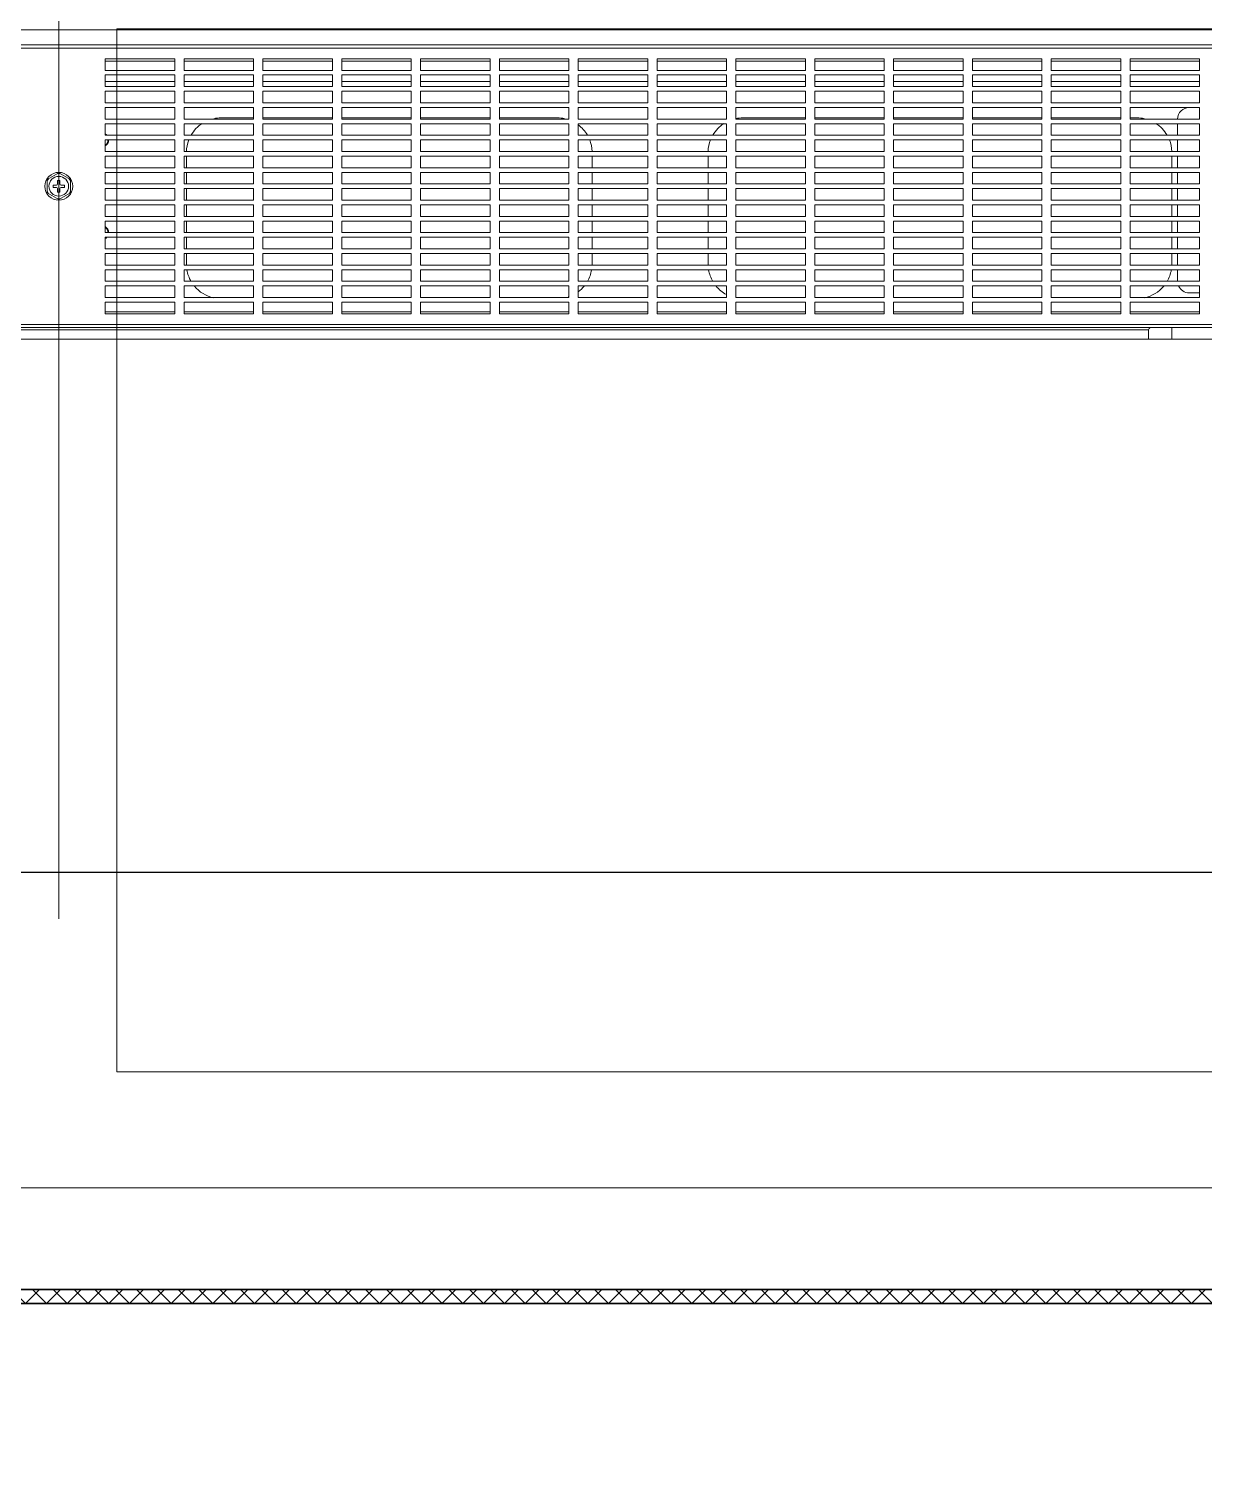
# Model space of a CAD drawing. Header units: millimetres. Extents: x 55614 to 110757, y -66981 to -47484.
# Drawn here: x 102899 to 103406, y -51776 to -51158 of the extents above; entities that cross this region are included whole.
import ezdxf

# ---------------------------------------------------------------- set-up
doc = ezdxf.new("R2010")
doc.units = ezdxf.units.MM
doc.layers.get('0').update_dxf_attribs({"lineweight": 15})
doc.layers.add('02___PRT_ALL_AXES', color=7, linetype='Continuous')
doc.layers.add('THICK', color=7, linetype='Continuous', lineweight=0)

# ---------------------------------------------------------------- blocks, each defined once
blk = doc.blocks.new('y5i76i7676')
blk.add_lwpolyline([(951877.81, -64726.58, 0.414214), (951702.81, -64551.58), (950912.81, -64551.58, 0.414214), (950737.81, -64726.58), (950737.81, -65704.58), (951877.81, -65704.58)], format="xyb", close=True)
blk.add_lwpolyline([(951332.81, -65654.58), (951332.81, -65204.58), (951827.81, -65204.58), (951827.81, -65654.58)], close=True)
at = {"layer": '02___PRT_ALL_AXES', "color": 7, "linetype": 'Continuous'}
blk.add_line((954027.81, -65754.58, 19235.73), (948587.8, -65754.58, 19235.73), dxfattribs=at)
blk = doc.blocks.new('tuy67ui67')
at = {"color": 136, "linetype": 'Continuous'}
for p, q in [((17219.23, 14431.4), (18870.23, 14431.4)), ((17211.73, 14424.9), (18877.73, 14424.9)), ((17213.13, 14423.5), (18876.33, 14423.5)), ((18064.73, 14418.9), (18094.73, 14418.9)), ((18064.73, 14413.9), (18064.73, 14418.9)), ((18064.73, 14417.9), (18094.73, 14417.9)), ((18094.73, 14418.9), (18094.73, 14413.9)), ((18098.73, 14418.9), (18128.73, 14418.9)), ((18098.73, 14413.9), (18098.73, 14418.9)), ((18098.73, 14417.9), (18128.73, 14417.9)), ((18128.73, 14418.9), (18128.73, 14413.9)), ((18132.73, 14418.9), (18162.73, 14418.9)), ((18132.73, 14413.9), (18132.73, 14418.9)), ((18132.73, 14417.9), (18162.73, 14417.9)), ((18162.73, 14418.9), (18162.73, 14413.9)), ((18166.73, 14418.9), (18196.73, 14418.9)), ((18166.73, 14413.9), (18166.73, 14418.9)), ((18166.73, 14417.9), (18196.73, 14417.9)), ((18196.73, 14418.9), (18196.73, 14413.9)), ((18200.73, 14418.9), (18230.73, 14418.9)), ((18200.73, 14413.9), (18200.73, 14418.9)), ((18200.73, 14417.9), (18230.73, 14417.9)), ((18230.73, 14418.9), (18230.73, 14413.9)), ((18234.73, 14418.9), (18264.73, 14418.9)), ((18234.73, 14413.9), (18234.73, 14418.9)), ((18234.73, 14417.9), (18264.73, 14417.9)), ((18264.73, 14418.9), (18264.73, 14413.9)), ((18268.73, 14418.9), (18298.73, 14418.9)), ((18268.73, 14413.9), (18268.73, 14418.9)), ((18268.73, 14417.9), (18298.73, 14417.9)), ((18298.73, 14418.9), (18298.73, 14413.9)), ((18302.73, 14418.9), (18332.73, 14418.9)), ((18302.73, 14413.9), (18302.73, 14418.9)), ((18302.73, 14417.9), (18332.73, 14417.9)), ((18332.73, 14418.9), (18332.73, 14413.9)), ((18336.73, 14418.9), (18366.73, 14418.9)), ((18336.73, 14413.9), (18336.73, 14418.9)), ((18336.73, 14417.9), (18366.73, 14417.9)), ((18366.73, 14418.9), (18366.73, 14413.9)), ((18370.73, 14418.9), (18400.73, 14418.9)), ((18370.73, 14413.9), (18370.73, 14418.9)), ((18370.73, 14417.9), (18400.73, 14417.9)), ((18400.73, 14418.9), (18400.73, 14413.9)), ((18404.73, 14418.9), (18434.73, 14418.9)), ((18404.73, 14413.9), (18404.73, 14418.9)), ((18404.73, 14417.9), (18434.73, 14417.9)), ((18434.73, 14418.9), (18434.73, 14413.9)), ((18438.73, 14418.9), (18468.73, 14418.9)), ((18438.73, 14413.9), (18438.73, 14418.9)), ((18438.73, 14417.9), (18468.73, 14417.9)), ((18468.73, 14418.9), (18468.73, 14413.9)), ((18472.73, 14418.9), (18502.73, 14418.9)), ((18472.73, 14413.9), (18472.73, 14418.9)), ((18472.73, 14417.9), (18502.73, 14417.9)), ((18502.73, 14418.9), (18502.73, 14413.9)), ((18506.73, 14418.9), (18536.73, 14418.9)), ((18506.73, 14413.9), (18506.73, 14418.9)), ((18506.73, 14417.9), (18536.73, 14417.9)), ((18536.73, 14418.9), (18536.73, 14413.9)), ((18094.73, 14413.9), (18064.73, 14413.9)), ((18064.73, 14411.9), (18094.73, 14411.9)), ((18064.73, 14406.9), (18064.73, 14411.9)), ((18094.73, 14411.9), (18094.73, 14406.9)), ((18128.73, 14413.9), (18098.73, 14413.9)), ((18098.73, 14411.9), (18128.73, 14411.9)), ((18098.73, 14406.9), (18098.73, 14411.9)), ((18128.73, 14411.9), (18128.73, 14406.9)), ((18162.73, 14413.9), (18132.73, 14413.9)), ((18132.73, 14411.9), (18162.73, 14411.9)), ((18132.73, 14406.9), (18132.73, 14411.9)), ((18162.73, 14411.9), (18162.73, 14406.9)), ((18196.73, 14413.9), (18166.73, 14413.9)), ((18166.73, 14411.9), (18196.73, 14411.9)), ((18166.73, 14406.9), (18166.73, 14411.9)), ((18196.73, 14411.9), (18196.73, 14406.9)), ((18230.73, 14413.9), (18200.73, 14413.9)), ((18200.73, 14411.9), (18230.73, 14411.9)), ((18200.73, 14406.9), (18200.73, 14411.9)), ((18230.73, 14411.9), (18230.73, 14406.9)), ((18264.73, 14413.9), (18234.73, 14413.9)), ((18234.73, 14411.9), (18264.73, 14411.9)), ((18234.73, 14406.9), (18234.73, 14411.9)), ((18264.73, 14411.9), (18264.73, 14406.9)), ((18298.73, 14413.9), (18268.73, 14413.9)), ((18268.73, 14411.9), (18298.73, 14411.9)), ((18268.73, 14406.9), (18268.73, 14411.9)), ((18298.73, 14411.9), (18298.73, 14406.9)), ((18332.73, 14413.9), (18302.73, 14413.9)), ((18302.73, 14411.9), (18332.73, 14411.9)), ((18302.73, 14406.9), (18302.73, 14411.9)), ((18332.73, 14411.9), (18332.73, 14406.9)), ((18366.73, 14413.9), (18336.73, 14413.9)), ((18336.73, 14411.9), (18366.73, 14411.9)), ((18336.73, 14406.9), (18336.73, 14411.9)), ((18366.73, 14411.9), (18366.73, 14406.9)), ((18400.73, 14413.9), (18370.73, 14413.9)), ((18370.73, 14411.9), (18400.73, 14411.9)), ((18370.73, 14406.9), (18370.73, 14411.9)), ((18400.73, 14411.9), (18400.73, 14406.9)), ((18434.73, 14413.9), (18404.73, 14413.9)), ((18404.73, 14411.9), (18434.73, 14411.9)), ((18404.73, 14406.9), (18404.73, 14411.9)), ((18434.73, 14411.9), (18434.73, 14406.9)), ((18468.73, 14413.9), (18438.73, 14413.9)), ((18438.73, 14411.9), (18468.73, 14411.9)), ((18438.73, 14406.9), (18438.73, 14411.9)), ((18468.73, 14411.9), (18468.73, 14406.9)), ((18502.73, 14413.9), (18472.73, 14413.9)), ((18472.73, 14411.9), (18502.73, 14411.9)), ((18472.73, 14406.9), (18472.73, 14411.9)), ((18502.73, 14411.9), (18502.73, 14406.9)), ((18536.73, 14413.9), (18506.73, 14413.9)), ((18506.73, 14411.9), (18536.73, 14411.9)), ((18506.73, 14406.9), (18506.73, 14411.9)), ((18536.73, 14411.9), (18536.73, 14406.9)), ((18064.73, 14409.07), (18094.73, 14409.07)), ((18094.73, 14406.9), (18064.73, 14406.9)), ((18064.73, 14404.9), (18094.73, 14404.9)), ((18064.73, 14399.9), (18064.73, 14404.9)), ((18094.73, 14404.9), (18094.73, 14399.9)), ((18098.73, 14409.07), (18128.73, 14409.07)), ((18128.73, 14406.9), (18098.73, 14406.9)), ((18098.73, 14404.9), (18128.73, 14404.9)), ((18098.73, 14399.9), (18098.73, 14404.9)), ((18128.73, 14404.9), (18128.73, 14399.9)), ((18132.73, 14409.07), (18162.73, 14409.07)), ((18162.73, 14406.9), (18132.73, 14406.9)), ((18132.73, 14404.9), (18162.73, 14404.9)), ((18132.73, 14399.9), (18132.73, 14404.9)), ((18162.73, 14404.9), (18162.73, 14399.9)), ((18166.73, 14409.07), (18196.73, 14409.07)), ((18196.73, 14406.9), (18166.73, 14406.9)), ((18166.73, 14404.9), (18196.73, 14404.9)), ((18166.73, 14399.9), (18166.73, 14404.9)), ((18196.73, 14404.9), (18196.73, 14399.9)), ((18200.73, 14409.07), (18230.73, 14409.07)), ((18230.73, 14406.9), (18200.73, 14406.9)), ((18200.73, 14404.9), (18230.73, 14404.9)), ((18200.73, 14399.9), (18200.73, 14404.9)), ((18230.73, 14404.9), (18230.73, 14399.9)), ((18234.73, 14409.07), (18264.73, 14409.07)), ((18264.73, 14406.9), (18234.73, 14406.9)), ((18234.73, 14404.9), (18264.73, 14404.9)), ((18234.73, 14399.9), (18234.73, 14404.9)), ((18264.73, 14404.9), (18264.73, 14399.9)), ((18268.73, 14409.07), (18298.73, 14409.07)), ((18298.73, 14406.9), (18268.73, 14406.9)), ((18268.73, 14404.9), (18298.73, 14404.9)), ((18268.73, 14399.9), (18268.73, 14404.9)), ((18298.73, 14404.9), (18298.73, 14399.9)), ((18302.73, 14409.07), (18332.73, 14409.07)), ((18332.73, 14406.9), (18302.73, 14406.9)), ((18302.73, 14404.9), (18332.73, 14404.9)), ((18302.73, 14399.9), (18302.73, 14404.9)), ((18332.73, 14404.9), (18332.73, 14399.9)), ((18336.73, 14409.07), (18366.73, 14409.07)), ((18366.73, 14406.9), (18336.73, 14406.9)), ((18336.73, 14404.9), (18366.73, 14404.9)), ((18336.73, 14399.9), (18336.73, 14404.9)), ((18366.73, 14404.9), (18366.73, 14399.9)), ((18370.73, 14409.07), (18400.73, 14409.07)), ((18400.73, 14406.9), (18370.73, 14406.9)), ((18370.73, 14404.9), (18400.73, 14404.9)), ((18370.73, 14399.9), (18370.73, 14404.9)), ((18400.73, 14404.9), (18400.73, 14399.9)), ((18404.73, 14409.07), (18434.73, 14409.07)), ((18434.73, 14406.9), (18404.73, 14406.9)), ((18404.73, 14404.9), (18434.73, 14404.9)), ((18404.73, 14399.9), (18404.73, 14404.9)), ((18434.73, 14404.9), (18434.73, 14399.9)), ((18438.73, 14409.07), (18468.73, 14409.07)), ((18468.73, 14406.9), (18438.73, 14406.9)), ((18438.73, 14404.9), (18468.73, 14404.9)), ((18438.73, 14399.9), (18438.73, 14404.9)), ((18468.73, 14404.9), (18468.73, 14399.9)), ((18472.73, 14409.07), (18502.73, 14409.07)), ((18502.73, 14406.9), (18472.73, 14406.9)), ((18472.73, 14404.9), (18502.73, 14404.9)), ((18472.73, 14399.9), (18472.73, 14404.9)), ((18502.73, 14404.9), (18502.73, 14399.9)), ((18506.73, 14409.07), (18536.73, 14409.07)), ((18536.73, 14406.9), (18506.73, 14406.9)), ((18506.73, 14404.9), (18536.73, 14404.9)), ((18506.73, 14399.9), (18506.73, 14404.9)), ((18536.73, 14404.9), (18536.73, 14399.9)), ((18094.73, 14399.9), (18064.73, 14399.9)), ((18128.73, 14399.9), (18098.73, 14399.9)), ((18162.73, 14399.9), (18132.73, 14399.9)), ((18196.73, 14399.9), (18166.73, 14399.9)), ((18230.73, 14399.9), (18200.73, 14399.9)), ((18264.73, 14399.9), (18234.73, 14399.9)), ((18298.73, 14399.9), (18268.73, 14399.9)), ((18332.73, 14399.9), (18302.73, 14399.9)), ((18366.73, 14399.9), (18336.73, 14399.9)), ((18400.73, 14399.9), (18370.73, 14399.9)), ((18434.73, 14399.9), (18404.73, 14399.9)), ((18468.73, 14399.9), (18438.73, 14399.9)), ((18502.73, 14399.9), (18472.73, 14399.9)), ((18536.73, 14399.9), (18506.73, 14399.9)), ((18064.73, 14397.9), (18094.73, 14397.9)), ((18064.73, 14392.9), (18064.73, 14397.9)), ((18094.73, 14392.9), (18064.73, 14392.9)), ((18094.73, 14397.9), (18094.73, 14392.9)), ((18098.73, 14397.9), (18128.73, 14397.9)), ((18098.73, 14392.9), (18098.73, 14397.9)), ((18128.73, 14392.9), (18098.73, 14392.9)), ((18114.73, 14393.4), (18128.73, 14393.4)), ((18128.73, 14397.9), (18128.73, 14392.9)), ((18132.73, 14397.9), (18162.73, 14397.9)), ((18132.73, 14392.9), (18132.73, 14397.9)), ((18132.73, 14393.4), (18162.73, 14393.4)), ((18162.73, 14392.9), (18132.73, 14392.9)), ((18162.73, 14397.9), (18162.73, 14392.9)), ((18166.73, 14397.9), (18196.73, 14397.9)), ((18166.73, 14392.9), (18166.73, 14397.9)), ((18166.73, 14393.4), (18196.73, 14393.4)), ((18196.73, 14392.9), (18166.73, 14392.9)), ((18196.73, 14397.9), (18196.73, 14392.9)), ((18200.73, 14397.9), (18230.73, 14397.9)), ((18200.73, 14392.9), (18200.73, 14397.9)), ((18200.73, 14393.4), (18230.73, 14393.4)), ((18230.73, 14392.9), (18200.73, 14392.9)), ((18230.73, 14397.9), (18230.73, 14392.9)), ((18234.73, 14397.9), (18264.73, 14397.9)), ((18234.73, 14392.9), (18234.73, 14397.9)), ((18234.73, 14393.4), (18259.73, 14393.4)), ((18264.73, 14392.9), (18234.73, 14392.9)), ((18264.73, 14397.9), (18264.73, 14392.9)), ((18268.73, 14397.9), (18298.73, 14397.9)), ((18268.73, 14392.9), (18268.73, 14397.9)), ((18298.73, 14392.9), (18268.73, 14392.9)), ((18298.73, 14397.9), (18298.73, 14392.9)), ((18302.73, 14397.9), (18332.73, 14397.9)), ((18302.73, 14392.9), (18302.73, 14397.9)), ((18332.73, 14392.9), (18302.73, 14392.9)), ((18332.73, 14397.9), (18332.73, 14392.9)), ((18336.73, 14397.9), (18366.73, 14397.9)), ((18336.73, 14392.9), (18336.73, 14397.9)), ((18366.73, 14392.9), (18336.73, 14392.9)), ((18339.73, 14393.4), (18366.73, 14393.4)), ((18366.73, 14397.9), (18366.73, 14392.9)), ((18370.73, 14397.9), (18400.73, 14397.9)), ((18370.73, 14392.9), (18370.73, 14397.9)), ((18370.73, 14393.4), (18400.73, 14393.4)), ((18400.73, 14392.9), (18370.73, 14392.9)), ((18400.73, 14397.9), (18400.73, 14392.9)), ((18404.73, 14397.9), (18434.73, 14397.9)), ((18404.73, 14392.9), (18404.73, 14397.9)), ((18404.73, 14393.4), (18434.73, 14393.4)), ((18434.73, 14392.9), (18404.73, 14392.9)), ((18434.73, 14397.9), (18434.73, 14392.9)), ((18438.73, 14397.9), (18468.73, 14397.9)), ((18438.73, 14392.9), (18438.73, 14397.9)), ((18438.73, 14393.4), (18468.73, 14393.4)), ((18468.73, 14392.9), (18438.73, 14392.9)), ((18468.73, 14397.9), (18468.73, 14392.9)), ((18472.73, 14397.9), (18502.73, 14397.9)), ((18472.73, 14392.9), (18472.73, 14397.9)), ((18472.73, 14393.4), (18502.73, 14393.4)), ((18502.73, 14392.9), (18472.73, 14392.9)), ((18502.73, 14397.9), (18502.73, 14392.9)), ((18506.73, 14397.9), (18536.73, 14397.9)), ((18506.73, 14392.9), (18506.73, 14397.9)), ((18506.73, 14393.4), (18509.73, 14393.4)), ((18536.73, 14392.9), (18506.73, 14392.9)), ((18536.73, 14397.9), (18536.73, 14392.9)), ((18064.73, 14390.9), (18094.73, 14390.9)), ((18064.73, 14385.9), (18064.73, 14390.9)), ((18094.73, 14385.9), (18064.73, 14385.9)), ((18094.73, 14390.9), (18094.73, 14385.9)), ((18098.73, 14390.9), (18128.73, 14390.9)), ((18098.73, 14385.9), (18098.73, 14390.9)), ((18128.73, 14385.9), (18098.73, 14385.9)), ((18128.73, 14390.9), (18128.73, 14385.9)), ((18132.73, 14390.9), (18162.73, 14390.9)), ((18132.73, 14385.9), (18132.73, 14390.9)), ((18162.73, 14385.9), (18132.73, 14385.9)), ((18162.73, 14390.9), (18162.73, 14385.9)), ((18166.73, 14390.9), (18196.73, 14390.9)), ((18166.73, 14385.9), (18166.73, 14390.9)), ((18196.73, 14385.9), (18166.73, 14385.9)), ((18196.73, 14390.9), (18196.73, 14385.9)), ((18200.73, 14390.9), (18230.73, 14390.9)), ((18200.73, 14385.9), (18200.73, 14390.9)), ((18230.73, 14385.9), (18200.73, 14385.9)), ((18230.73, 14390.9), (18230.73, 14385.9)), ((18234.73, 14390.9), (18264.73, 14390.9)), ((18234.73, 14385.9), (18234.73, 14390.9)), ((18264.73, 14385.9), (18234.73, 14385.9)), ((18264.73, 14390.9), (18264.73, 14385.9)), ((18268.73, 14390.9), (18298.73, 14390.9)), ((18268.73, 14385.9), (18268.73, 14390.9)), ((18298.73, 14385.9), (18268.73, 14385.9)), ((18298.73, 14390.9), (18298.73, 14385.9)), ((18302.73, 14390.9), (18332.73, 14390.9)), ((18302.73, 14385.9), (18302.73, 14390.9)), ((18332.73, 14385.9), (18302.73, 14385.9)), ((18332.73, 14390.9), (18332.73, 14385.9)), ((18336.73, 14390.9), (18366.73, 14390.9)), ((18336.73, 14385.9), (18336.73, 14390.9)), ((18366.73, 14385.9), (18336.73, 14385.9)), ((18366.73, 14390.9), (18366.73, 14385.9)), ((18370.73, 14390.9), (18400.73, 14390.9)), ((18370.73, 14385.9), (18370.73, 14390.9)), ((18400.73, 14385.9), (18370.73, 14385.9)), ((18400.73, 14390.9), (18400.73, 14385.9)), ((18404.73, 14390.9), (18434.73, 14390.9)), ((18404.73, 14385.9), (18404.73, 14390.9)), ((18434.73, 14385.9), (18404.73, 14385.9)), ((18434.73, 14390.9), (18434.73, 14385.9)), ((18438.73, 14390.9), (18468.73, 14390.9)), ((18438.73, 14385.9), (18438.73, 14390.9)), ((18468.73, 14385.9), (18438.73, 14385.9)), ((18468.73, 14390.9), (18468.73, 14385.9)), ((18472.73, 14390.9), (18502.73, 14390.9)), ((18472.73, 14385.9), (18472.73, 14390.9)), ((18502.73, 14385.9), (18472.73, 14385.9)), ((18502.73, 14390.9), (18502.73, 14385.9)), ((18506.73, 14390.9), (18536.73, 14390.9)), ((18506.73, 14385.9), (18506.73, 14390.9)), ((18536.73, 14385.9), (18506.73, 14385.9)), ((18527.23, 14385.9), (18527.23, 14390.9)), ((18536.73, 14390.9), (18536.73, 14385.9)), ((18064.73, 14383.9), (18094.73, 14383.9)), ((18064.73, 14378.9), (18064.73, 14383.9)), ((18094.73, 14383.9), (18094.73, 14378.9)), ((18098.73, 14383.9), (18128.73, 14383.9)), ((18098.73, 14378.9), (18098.73, 14383.9)), ((18128.73, 14383.9), (18128.73, 14378.9)), ((18132.73, 14383.9), (18162.73, 14383.9)), ((18132.73, 14378.9), (18132.73, 14383.9)), ((18162.73, 14383.9), (18162.73, 14378.9)), ((18166.73, 14383.9), (18196.73, 14383.9)), ((18166.73, 14378.9), (18166.73, 14383.9)), ((18196.73, 14383.9), (18196.73, 14378.9)), ((18200.73, 14383.9), (18230.73, 14383.9)), ((18200.73, 14378.9), (18200.73, 14383.9)), ((18230.73, 14383.9), (18230.73, 14378.9)), ((18234.73, 14383.9), (18264.73, 14383.9)), ((18234.73, 14378.9), (18234.73, 14383.9)), ((18264.73, 14383.9), (18264.73, 14378.9)), ((18268.73, 14383.9), (18298.73, 14383.9)), ((18268.73, 14378.9), (18268.73, 14383.9)), ((18298.73, 14383.9), (18298.73, 14378.9)), ((18302.73, 14383.9), (18332.73, 14383.9)), ((18302.73, 14378.9), (18302.73, 14383.9)), ((18332.73, 14383.9), (18332.73, 14378.9)), ((18336.73, 14383.9), (18366.73, 14383.9)), ((18336.73, 14378.9), (18336.73, 14383.9)), ((18366.73, 14383.9), (18366.73, 14378.9)), ((18370.73, 14383.9), (18400.73, 14383.9)), ((18370.73, 14378.9), (18370.73, 14383.9)), ((18400.73, 14383.9), (18400.73, 14378.9)), ((18404.73, 14383.9), (18434.73, 14383.9)), ((18404.73, 14378.9), (18404.73, 14383.9)), ((18434.73, 14383.9), (18434.73, 14378.9)), ((18438.73, 14383.9), (18468.73, 14383.9)), ((18438.73, 14378.9), (18438.73, 14383.9)), ((18468.73, 14383.9), (18468.73, 14378.9)), ((18472.73, 14383.9), (18502.73, 14383.9)), ((18472.73, 14378.9), (18472.73, 14383.9)), ((18502.73, 14383.9), (18502.73, 14378.9)), ((18506.73, 14383.9), (18536.73, 14383.9)), ((18506.73, 14378.9), (18506.73, 14383.9)), ((18527.23, 14378.9), (18527.23, 14383.9)), ((18536.73, 14383.9), (18536.73, 14378.9)), ((18094.73, 14378.9), (18064.73, 14378.9)), ((18064.73, 14376.9), (18094.73, 14376.9)), ((18064.73, 14371.9), (18064.73, 14376.9)), ((18094.73, 14376.9), (18094.73, 14371.9)), ((18128.73, 14378.9), (18098.73, 14378.9)), ((18098.73, 14376.9), (18128.73, 14376.9)), ((18098.73, 14371.9), (18098.73, 14376.9)), ((18099.73, 14371.9), (18099.73, 14376.9)), ((18128.73, 14376.9), (18128.73, 14371.9)), ((18162.73, 14378.9), (18132.73, 14378.9)), ((18132.73, 14376.9), (18162.73, 14376.9)), ((18132.73, 14371.9), (18132.73, 14376.9)), ((18162.73, 14376.9), (18162.73, 14371.9)), ((18196.73, 14378.9), (18166.73, 14378.9)), ((18166.73, 14376.9), (18196.73, 14376.9)), ((18166.73, 14371.9), (18166.73, 14376.9)), ((18196.73, 14376.9), (18196.73, 14371.9)), ((18230.73, 14378.9), (18200.73, 14378.9)), ((18200.73, 14376.9), (18230.73, 14376.9)), ((18200.73, 14371.9), (18200.73, 14376.9)), ((18230.73, 14376.9), (18230.73, 14371.9)), ((18264.73, 14378.9), (18234.73, 14378.9)), ((18234.73, 14376.9), (18264.73, 14376.9)), ((18234.73, 14371.9), (18234.73, 14376.9)), ((18264.73, 14376.9), (18264.73, 14371.9)), ((18298.73, 14378.9), (18268.73, 14378.9)), ((18268.73, 14376.9), (18298.73, 14376.9)), ((18268.73, 14371.9), (18268.73, 14376.9)), ((18274.73, 14376.9), (18274.73, 14371.9)), ((18298.73, 14376.9), (18298.73, 14371.9)), ((18332.73, 14378.9), (18302.73, 14378.9)), ((18302.73, 14376.9), (18332.73, 14376.9)), ((18302.73, 14371.9), (18302.73, 14376.9)), ((18324.73, 14371.9), (18324.73, 14376.9)), ((18332.73, 14376.9), (18332.73, 14371.9)), ((18366.73, 14378.9), (18336.73, 14378.9)), ((18336.73, 14376.9), (18366.73, 14376.9)), ((18336.73, 14371.9), (18336.73, 14376.9)), ((18366.73, 14376.9), (18366.73, 14371.9)), ((18400.73, 14378.9), (18370.73, 14378.9)), ((18370.73, 14376.9), (18400.73, 14376.9)), ((18370.73, 14371.9), (18370.73, 14376.9)), ((18400.73, 14376.9), (18400.73, 14371.9)), ((18434.73, 14378.9), (18404.73, 14378.9)), ((18404.73, 14376.9), (18434.73, 14376.9)), ((18404.73, 14371.9), (18404.73, 14376.9)), ((18434.73, 14376.9), (18434.73, 14371.9)), ((18468.73, 14378.9), (18438.73, 14378.9)), ((18438.73, 14376.9), (18468.73, 14376.9)), ((18438.73, 14371.9), (18438.73, 14376.9)), ((18468.73, 14376.9), (18468.73, 14371.9)), ((18502.73, 14378.9), (18472.73, 14378.9)), ((18472.73, 14376.9), (18502.73, 14376.9)), ((18472.73, 14371.9), (18472.73, 14376.9)), ((18502.73, 14376.9), (18502.73, 14371.9)), ((18536.73, 14378.9), (18506.73, 14378.9)), ((18506.73, 14376.9), (18536.73, 14376.9)), ((18506.73, 14371.9), (18506.73, 14376.9)), ((18524.73, 14376.9), (18524.73, 14371.9)), ((18527.23, 14371.9), (18527.23, 14376.9)), ((18536.73, 14376.9), (18536.73, 14371.9)), ((18039.73, 14366.79), (18044.73, 14369.68)), ((18044.73, 14369.68), (18049.73, 14366.79)), ((18094.73, 14371.9), (18064.73, 14371.9)), ((18064.73, 14369.9), (18094.73, 14369.9)), ((18064.73, 14364.9), (18064.73, 14369.9)), ((18094.73, 14369.9), (18094.73, 14364.9)), ((18128.73, 14371.9), (18098.73, 14371.9)), ((18098.73, 14369.9), (18128.73, 14369.9)), ((18098.73, 14364.9), (18098.73, 14369.9)), ((18099.73, 14364.9), (18099.73, 14369.9)), ((18128.73, 14369.9), (18128.73, 14364.9)), ((18162.73, 14371.9), (18132.73, 14371.9)), ((18132.73, 14369.9), (18162.73, 14369.9)), ((18132.73, 14364.9), (18132.73, 14369.9)), ((18162.73, 14369.9), (18162.73, 14364.9)), ((18196.73, 14371.9), (18166.73, 14371.9)), ((18166.73, 14369.9), (18196.73, 14369.9)), ((18166.73, 14364.9), (18166.73, 14369.9)), ((18196.73, 14369.9), (18196.73, 14364.9)), ((18230.73, 14371.9), (18200.73, 14371.9)), ((18200.73, 14369.9), (18230.73, 14369.9)), ((18200.73, 14364.9), (18200.73, 14369.9)), ((18230.73, 14369.9), (18230.73, 14364.9)), ((18264.73, 14371.9), (18234.73, 14371.9)), ((18234.73, 14369.9), (18264.73, 14369.9)), ((18234.73, 14364.9), (18234.73, 14369.9)), ((18264.73, 14369.9), (18264.73, 14364.9)), ((18298.73, 14371.9), (18268.73, 14371.9)), ((18268.73, 14369.9), (18298.73, 14369.9)), ((18268.73, 14364.9), (18268.73, 14369.9)), ((18274.73, 14369.9), (18274.73, 14364.9)), ((18298.73, 14369.9), (18298.73, 14364.9)), ((18332.73, 14371.9), (18302.73, 14371.9)), ((18302.73, 14369.9), (18332.73, 14369.9)), ((18302.73, 14364.9), (18302.73, 14369.9)), ((18324.73, 14364.9), (18324.73, 14369.9)), ((18332.73, 14369.9), (18332.73, 14364.9)), ((18366.73, 14371.9), (18336.73, 14371.9)), ((18336.73, 14369.9), (18366.73, 14369.9)), ((18336.73, 14364.9), (18336.73, 14369.9)), ((18366.73, 14369.9), (18366.73, 14364.9)), ((18400.73, 14371.9), (18370.73, 14371.9)), ((18370.73, 14369.9), (18400.73, 14369.9)), ((18370.73, 14364.9), (18370.73, 14369.9)), ((18400.73, 14369.9), (18400.73, 14364.9)), ((18434.73, 14371.9), (18404.73, 14371.9)), ((18404.73, 14369.9), (18434.73, 14369.9)), ((18404.73, 14364.9), (18404.73, 14369.9)), ((18434.73, 14369.9), (18434.73, 14364.9)), ((18468.73, 14371.9), (18438.73, 14371.9)), ((18438.73, 14369.9), (18468.73, 14369.9)), ((18438.73, 14364.9), (18438.73, 14369.9)), ((18468.73, 14369.9), (18468.73, 14364.9)), ((18502.73, 14371.9), (18472.73, 14371.9)), ((18472.73, 14369.9), (18502.73, 14369.9)), ((18472.73, 14364.9), (18472.73, 14369.9)), ((18502.73, 14369.9), (18502.73, 14364.9)), ((18536.73, 14371.9), (18506.73, 14371.9)), ((18506.73, 14369.9), (18536.73, 14369.9)), ((18506.73, 14364.9), (18506.73, 14369.9)), ((18524.73, 14369.9), (18524.73, 14364.9)), ((18527.23, 14364.9), (18527.23, 14369.9)), ((18536.73, 14369.9), (18536.73, 14364.9)), ((18039.73, 14361.02), (18039.73, 14366.79)), ((18039.73, 14361.02), (18044.73, 14358.13)), ((18043.73, 14364.4), (18042.23, 14364.4)), ((18042.23, 14364.4), (18042.23, 14363.4)), ((18042.23, 14363.4), (18043.73, 14363.4)), ((18045.23, 14366.4), (18044.23, 14366.4)), ((18044.23, 14366.4), (18044.23, 14364.9)), ((18044.23, 14362.9), (18044.23, 14361.4)), ((18044.23, 14361.4), (18045.23, 14361.4)), ((18044.73, 14358.13), (18049.73, 14361.02)), ((18045.23, 14364.9), (18045.23, 14366.4)), ((18045.23, 14361.4), (18045.23, 14362.9)), ((18047.23, 14364.4), (18045.73, 14364.4)), ((18045.73, 14363.4), (18047.23, 14363.4)), ((18047.23, 14363.4), (18047.23, 14364.4)), ((18049.73, 14361.02), (18049.73, 14366.79)), ((18094.73, 14364.9), (18064.73, 14364.9)), ((18064.73, 14362.9), (18094.73, 14362.9)), ((18064.73, 14357.9), (18064.73, 14362.9)), ((18094.73, 14362.9), (18094.73, 14357.9)), ((18128.73, 14364.9), (18098.73, 14364.9)), ((18098.73, 14362.9), (18128.73, 14362.9)), ((18098.73, 14357.9), (18098.73, 14362.9)), ((18099.73, 14357.9), (18099.73, 14362.9)), ((18128.73, 14362.9), (18128.73, 14357.9)), ((18162.73, 14364.9), (18132.73, 14364.9)), ((18132.73, 14362.9), (18162.73, 14362.9)), ((18132.73, 14357.9), (18132.73, 14362.9)), ((18162.73, 14362.9), (18162.73, 14357.9)), ((18196.73, 14364.9), (18166.73, 14364.9)), ((18166.73, 14362.9), (18196.73, 14362.9)), ((18166.73, 14357.9), (18166.73, 14362.9)), ((18196.73, 14362.9), (18196.73, 14357.9)), ((18230.73, 14364.9), (18200.73, 14364.9)), ((18200.73, 14362.9), (18230.73, 14362.9)), ((18200.73, 14357.9), (18200.73, 14362.9)), ((18230.73, 14362.9), (18230.73, 14357.9)), ((18264.73, 14364.9), (18234.73, 14364.9)), ((18234.73, 14362.9), (18264.73, 14362.9)), ((18234.73, 14357.9), (18234.73, 14362.9)), ((18264.73, 14362.9), (18264.73, 14357.9)), ((18298.73, 14364.9), (18268.73, 14364.9)), ((18268.73, 14362.9), (18298.73, 14362.9)), ((18268.73, 14357.9), (18268.73, 14362.9)), ((18274.73, 14362.9), (18274.73, 14357.9)), ((18298.73, 14362.9), (18298.73, 14357.9)), ((18332.73, 14364.9), (18302.73, 14364.9)), ((18302.73, 14362.9), (18332.73, 14362.9)), ((18302.73, 14357.9), (18302.73, 14362.9)), ((18324.73, 14357.9), (18324.73, 14362.9)), ((18332.73, 14362.9), (18332.73, 14357.9)), ((18366.73, 14364.9), (18336.73, 14364.9)), ((18336.73, 14362.9), (18366.73, 14362.9)), ((18336.73, 14357.9), (18336.73, 14362.9)), ((18366.73, 14362.9), (18366.73, 14357.9)), ((18400.73, 14364.9), (18370.73, 14364.9)), ((18370.73, 14362.9), (18400.73, 14362.9)), ((18370.73, 14357.9), (18370.73, 14362.9)), ((18400.73, 14362.9), (18400.73, 14357.9)), ((18434.73, 14364.9), (18404.73, 14364.9)), ((18404.73, 14362.9), (18434.73, 14362.9)), ((18404.73, 14357.9), (18404.73, 14362.9)), ((18434.73, 14362.9), (18434.73, 14357.9)), ((18468.73, 14364.9), (18438.73, 14364.9)), ((18438.73, 14362.9), (18468.73, 14362.9)), ((18438.73, 14357.9), (18438.73, 14362.9)), ((18468.73, 14362.9), (18468.73, 14357.9)), ((18502.73, 14364.9), (18472.73, 14364.9)), ((18472.73, 14362.9), (18502.73, 14362.9)), ((18472.73, 14357.9), (18472.73, 14362.9)), ((18502.73, 14362.9), (18502.73, 14357.9)), ((18536.73, 14364.9), (18506.73, 14364.9)), ((18506.73, 14362.9), (18536.73, 14362.9)), ((18506.73, 14357.9), (18506.73, 14362.9)), ((18524.73, 14362.9), (18524.73, 14357.9)), ((18527.23, 14357.9), (18527.23, 14362.9)), ((18536.73, 14362.9), (18536.73, 14357.9)), ((18094.73, 14357.9), (18064.73, 14357.9)), ((18064.73, 14355.9), (18094.73, 14355.9)), ((18064.73, 14350.9), (18064.73, 14355.9)), ((18094.73, 14355.9), (18094.73, 14350.9)), ((18128.73, 14357.9), (18098.73, 14357.9)), ((18098.73, 14355.9), (18128.73, 14355.9)), ((18098.73, 14350.9), (18098.73, 14355.9)), ((18099.73, 14350.9), (18099.73, 14355.9)), ((18128.73, 14355.9), (18128.73, 14350.9)), ((18162.73, 14357.9), (18132.73, 14357.9)), ((18132.73, 14355.9), (18162.73, 14355.9)), ((18132.73, 14350.9), (18132.73, 14355.9)), ((18162.73, 14355.9), (18162.73, 14350.9)), ((18196.73, 14357.9), (18166.73, 14357.9)), ((18166.73, 14355.9), (18196.73, 14355.9)), ((18166.73, 14350.9), (18166.73, 14355.9)), ((18196.73, 14355.9), (18196.73, 14350.9)), ((18230.73, 14357.9), (18200.73, 14357.9)), ((18200.73, 14355.9), (18230.73, 14355.9)), ((18200.73, 14350.9), (18200.73, 14355.9)), ((18230.73, 14355.9), (18230.73, 14350.9)), ((18264.73, 14357.9), (18234.73, 14357.9)), ((18234.73, 14355.9), (18264.73, 14355.9)), ((18234.73, 14350.9), (18234.73, 14355.9)), ((18264.73, 14355.9), (18264.73, 14350.9)), ((18298.73, 14357.9), (18268.73, 14357.9)), ((18268.73, 14355.9), (18298.73, 14355.9)), ((18268.73, 14350.9), (18268.73, 14355.9)), ((18274.73, 14355.9), (18274.73, 14350.9)), ((18298.73, 14355.9), (18298.73, 14350.9)), ((18332.73, 14357.9), (18302.73, 14357.9)), ((18302.73, 14355.9), (18332.73, 14355.9)), ((18302.73, 14350.9), (18302.73, 14355.9)), ((18324.73, 14350.9), (18324.73, 14355.9)), ((18332.73, 14355.9), (18332.73, 14350.9)), ((18366.73, 14357.9), (18336.73, 14357.9)), ((18336.73, 14355.9), (18366.73, 14355.9)), ((18336.73, 14350.9), (18336.73, 14355.9)), ((18366.73, 14355.9), (18366.73, 14350.9)), ((18400.73, 14357.9), (18370.73, 14357.9)), ((18370.73, 14355.9), (18400.73, 14355.9)), ((18370.73, 14350.9), (18370.73, 14355.9)), ((18400.73, 14355.9), (18400.73, 14350.9)), ((18434.73, 14357.9), (18404.73, 14357.9)), ((18404.73, 14355.9), (18434.73, 14355.9)), ((18404.73, 14350.9), (18404.73, 14355.9)), ((18434.73, 14355.9), (18434.73, 14350.9)), ((18468.73, 14357.9), (18438.73, 14357.9)), ((18438.73, 14355.9), (18468.73, 14355.9)), ((18438.73, 14350.9), (18438.73, 14355.9)), ((18468.73, 14355.9), (18468.73, 14350.9)), ((18502.73, 14357.9), (18472.73, 14357.9)), ((18472.73, 14355.9), (18502.73, 14355.9)), ((18472.73, 14350.9), (18472.73, 14355.9)), ((18502.73, 14355.9), (18502.73, 14350.9)), ((18536.73, 14357.9), (18506.73, 14357.9)), ((18506.73, 14355.9), (18536.73, 14355.9)), ((18506.73, 14350.9), (18506.73, 14355.9)), ((18524.73, 14355.9), (18524.73, 14350.9)), ((18527.23, 14350.9), (18527.23, 14355.9)), ((18536.73, 14355.9), (18536.73, 14350.9)), ((18094.73, 14350.9), (18064.73, 14350.9)), ((18064.73, 14348.9), (18094.73, 14348.9)), ((18064.73, 14343.9), (18064.73, 14348.9)), ((18094.73, 14348.9), (18094.73, 14343.9)), ((18128.73, 14350.9), (18098.73, 14350.9)), ((18098.73, 14348.9), (18128.73, 14348.9)), ((18098.73, 14343.9), (18098.73, 14348.9)), ((18099.73, 14343.9), (18099.73, 14348.9)), ((18128.73, 14348.9), (18128.73, 14343.9)), ((18162.73, 14350.9), (18132.73, 14350.9)), ((18132.73, 14348.9), (18162.73, 14348.9)), ((18132.73, 14343.9), (18132.73, 14348.9)), ((18162.73, 14348.9), (18162.73, 14343.9)), ((18196.73, 14350.9), (18166.73, 14350.9)), ((18166.73, 14348.9), (18196.73, 14348.9)), ((18166.73, 14343.9), (18166.73, 14348.9)), ((18196.73, 14348.9), (18196.73, 14343.9)), ((18230.73, 14350.9), (18200.73, 14350.9)), ((18200.73, 14348.9), (18230.73, 14348.9)), ((18200.73, 14343.9), (18200.73, 14348.9)), ((18230.73, 14348.9), (18230.73, 14343.9)), ((18264.73, 14350.9), (18234.73, 14350.9)), ((18234.73, 14348.9), (18264.73, 14348.9)), ((18234.73, 14343.9), (18234.73, 14348.9)), ((18264.73, 14348.9), (18264.73, 14343.9)), ((18298.73, 14350.9), (18268.73, 14350.9)), ((18268.73, 14348.9), (18298.73, 14348.9)), ((18268.73, 14343.9), (18268.73, 14348.9)), ((18274.73, 14348.9), (18274.73, 14343.9)), ((18298.73, 14348.9), (18298.73, 14343.9)), ((18332.73, 14350.9), (18302.73, 14350.9)), ((18302.73, 14348.9), (18332.73, 14348.9)), ((18302.73, 14343.9), (18302.73, 14348.9)), ((18324.73, 14343.9), (18324.73, 14348.9)), ((18332.73, 14348.9), (18332.73, 14343.9)), ((18366.73, 14350.9), (18336.73, 14350.9)), ((18336.73, 14348.9), (18366.73, 14348.9)), ((18336.73, 14343.9), (18336.73, 14348.9)), ((18366.73, 14348.9), (18366.73, 14343.9)), ((18400.73, 14350.9), (18370.73, 14350.9)), ((18370.73, 14348.9), (18400.73, 14348.9)), ((18370.73, 14343.9), (18370.73, 14348.9)), ((18400.73, 14348.9), (18400.73, 14343.9)), ((18434.73, 14350.9), (18404.73, 14350.9)), ((18404.73, 14348.9), (18434.73, 14348.9)), ((18404.73, 14343.9), (18404.73, 14348.9)), ((18434.73, 14348.9), (18434.73, 14343.9)), ((18468.73, 14350.9), (18438.73, 14350.9)), ((18438.73, 14348.9), (18468.73, 14348.9)), ((18438.73, 14343.9), (18438.73, 14348.9)), ((18468.73, 14348.9), (18468.73, 14343.9)), ((18502.73, 14350.9), (18472.73, 14350.9)), ((18472.73, 14348.9), (18502.73, 14348.9)), ((18472.73, 14343.9), (18472.73, 14348.9)), ((18502.73, 14348.9), (18502.73, 14343.9)), ((18536.73, 14350.9), (18506.73, 14350.9)), ((18506.73, 14348.9), (18536.73, 14348.9)), ((18506.73, 14343.9), (18506.73, 14348.9)), ((18524.73, 14348.9), (18524.73, 14343.9)), ((18527.23, 14343.9), (18527.23, 14348.9)), ((18536.73, 14348.9), (18536.73, 14343.9)), ((18094.73, 14343.9), (18064.73, 14343.9)), ((18128.73, 14343.9), (18098.73, 14343.9)), ((18162.73, 14343.9), (18132.73, 14343.9)), ((18196.73, 14343.9), (18166.73, 14343.9)), ((18230.73, 14343.9), (18200.73, 14343.9)), ((18264.73, 14343.9), (18234.73, 14343.9)), ((18298.73, 14343.9), (18268.73, 14343.9)), ((18332.73, 14343.9), (18302.73, 14343.9)), ((18366.73, 14343.9), (18336.73, 14343.9)), ((18400.73, 14343.9), (18370.73, 14343.9)), ((18434.73, 14343.9), (18404.73, 14343.9)), ((18468.73, 14343.9), (18438.73, 14343.9)), ((18502.73, 14343.9), (18472.73, 14343.9)), ((18536.73, 14343.9), (18506.73, 14343.9)), ((18064.73, 14341.9), (18094.73, 14341.9)), ((18064.73, 14336.9), (18064.73, 14341.9)), ((18094.73, 14336.9), (18064.73, 14336.9)), ((18094.73, 14341.9), (18094.73, 14336.9)), ((18098.73, 14341.9), (18128.73, 14341.9)), ((18098.73, 14336.9), (18098.73, 14341.9)), ((18128.73, 14336.9), (18098.73, 14336.9)), ((18099.73, 14336.9), (18099.73, 14341.9)), ((18128.73, 14341.9), (18128.73, 14336.9)), ((18132.73, 14341.9), (18162.73, 14341.9)), ((18132.73, 14336.9), (18132.73, 14341.9)), ((18162.73, 14336.9), (18132.73, 14336.9)), ((18162.73, 14341.9), (18162.73, 14336.9)), ((18166.73, 14341.9), (18196.73, 14341.9)), ((18166.73, 14336.9), (18166.73, 14341.9)), ((18196.73, 14336.9), (18166.73, 14336.9)), ((18196.73, 14341.9), (18196.73, 14336.9)), ((18200.73, 14341.9), (18230.73, 14341.9)), ((18200.73, 14336.9), (18200.73, 14341.9)), ((18230.73, 14336.9), (18200.73, 14336.9)), ((18230.73, 14341.9), (18230.73, 14336.9)), ((18234.73, 14341.9), (18264.73, 14341.9)), ((18234.73, 14336.9), (18234.73, 14341.9)), ((18264.73, 14336.9), (18234.73, 14336.9)), ((18264.73, 14341.9), (18264.73, 14336.9)), ((18268.73, 14341.9), (18298.73, 14341.9)), ((18268.73, 14336.9), (18268.73, 14341.9)), ((18298.73, 14336.9), (18268.73, 14336.9)), ((18274.73, 14341.9), (18274.73, 14336.9)), ((18298.73, 14341.9), (18298.73, 14336.9)), ((18302.73, 14341.9), (18332.73, 14341.9)), ((18302.73, 14336.9), (18302.73, 14341.9)), ((18332.73, 14336.9), (18302.73, 14336.9)), ((18324.73, 14336.9), (18324.73, 14341.9)), ((18332.73, 14341.9), (18332.73, 14336.9)), ((18336.73, 14341.9), (18366.73, 14341.9)), ((18336.73, 14336.9), (18336.73, 14341.9)), ((18366.73, 14336.9), (18336.73, 14336.9)), ((18366.73, 14341.9), (18366.73, 14336.9)), ((18370.73, 14341.9), (18400.73, 14341.9)), ((18370.73, 14336.9), (18370.73, 14341.9)), ((18400.73, 14336.9), (18370.73, 14336.9)), ((18400.73, 14341.9), (18400.73, 14336.9)), ((18404.73, 14341.9), (18434.73, 14341.9)), ((18404.73, 14336.9), (18404.73, 14341.9)), ((18434.73, 14336.9), (18404.73, 14336.9)), ((18434.73, 14341.9), (18434.73, 14336.9)), ((18438.73, 14341.9), (18468.73, 14341.9)), ((18438.73, 14336.9), (18438.73, 14341.9)), ((18468.73, 14336.9), (18438.73, 14336.9)), ((18468.73, 14341.9), (18468.73, 14336.9)), ((18472.73, 14341.9), (18502.73, 14341.9)), ((18472.73, 14336.9), (18472.73, 14341.9)), ((18502.73, 14336.9), (18472.73, 14336.9)), ((18502.73, 14341.9), (18502.73, 14336.9)), ((18506.73, 14341.9), (18536.73, 14341.9)), ((18506.73, 14336.9), (18506.73, 14341.9)), ((18536.73, 14336.9), (18506.73, 14336.9)), ((18524.73, 14341.9), (18524.73, 14336.9)), ((18527.23, 14336.9), (18527.23, 14341.9)), ((18536.73, 14341.9), (18536.73, 14336.9)), ((18064.73, 14334.9), (18094.73, 14334.9)), ((18064.73, 14329.9), (18064.73, 14334.9)), ((18094.73, 14334.9), (18094.73, 14329.9)), ((18098.73, 14334.9), (18128.73, 14334.9)), ((18098.73, 14329.9), (18098.73, 14334.9)), ((18099.73, 14330.4), (18099.73, 14334.9)), ((18128.73, 14334.9), (18128.73, 14329.9)), ((18132.73, 14334.9), (18162.73, 14334.9)), ((18132.73, 14329.9), (18132.73, 14334.9)), ((18162.73, 14334.9), (18162.73, 14329.9)), ((18166.73, 14334.9), (18196.73, 14334.9)), ((18166.73, 14329.9), (18166.73, 14334.9)), ((18196.73, 14334.9), (18196.73, 14329.9)), ((18200.73, 14334.9), (18230.73, 14334.9)), ((18200.73, 14329.9), (18200.73, 14334.9)), ((18230.73, 14334.9), (18230.73, 14329.9)), ((18234.73, 14334.9), (18264.73, 14334.9)), ((18234.73, 14329.9), (18234.73, 14334.9)), ((18264.73, 14334.9), (18264.73, 14329.9)), ((18268.73, 14334.9), (18298.73, 14334.9)), ((18268.73, 14329.9), (18268.73, 14334.9)), ((18274.73, 14334.9), (18274.73, 14330.4)), ((18298.73, 14334.9), (18298.73, 14329.9)), ((18302.73, 14334.9), (18332.73, 14334.9)), ((18302.73, 14329.9), (18302.73, 14334.9)), ((18324.73, 14330.4), (18324.73, 14334.9)), ((18332.73, 14334.9), (18332.73, 14329.9)), ((18336.73, 14334.9), (18366.73, 14334.9)), ((18336.73, 14329.9), (18336.73, 14334.9)), ((18366.73, 14334.9), (18366.73, 14329.9)), ((18370.73, 14334.9), (18400.73, 14334.9)), ((18370.73, 14329.9), (18370.73, 14334.9)), ((18400.73, 14334.9), (18400.73, 14329.9)), ((18404.73, 14334.9), (18434.73, 14334.9)), ((18404.73, 14329.9), (18404.73, 14334.9)), ((18434.73, 14334.9), (18434.73, 14329.9)), ((18438.73, 14334.9), (18468.73, 14334.9)), ((18438.73, 14329.9), (18438.73, 14334.9)), ((18468.73, 14334.9), (18468.73, 14329.9)), ((18472.73, 14334.9), (18502.73, 14334.9)), ((18472.73, 14329.9), (18472.73, 14334.9)), ((18502.73, 14334.9), (18502.73, 14329.9)), ((18506.73, 14334.9), (18536.73, 14334.9)), ((18506.73, 14329.9), (18506.73, 14334.9)), ((18524.73, 14334.9), (18524.73, 14330.4)), ((18527.23, 14329.9), (18527.23, 14334.9)), ((18536.73, 14334.9), (18536.73, 14329.9)), ((18094.73, 14329.9), (18064.73, 14329.9)), ((18064.73, 14327.9), (18094.73, 14327.9)), ((18064.73, 14322.9), (18064.73, 14327.9)), ((18094.73, 14327.9), (18094.73, 14322.9)), ((18128.73, 14329.9), (18098.73, 14329.9)), ((18098.73, 14327.9), (18128.73, 14327.9)), ((18098.73, 14322.9), (18098.73, 14327.9)), ((18128.73, 14327.9), (18128.73, 14322.9)), ((18162.73, 14329.9), (18132.73, 14329.9)), ((18132.73, 14327.9), (18162.73, 14327.9)), ((18132.73, 14322.9), (18132.73, 14327.9)), ((18162.73, 14327.9), (18162.73, 14322.9)), ((18196.73, 14329.9), (18166.73, 14329.9)), ((18166.73, 14327.9), (18196.73, 14327.9)), ((18166.73, 14322.9), (18166.73, 14327.9)), ((18196.73, 14327.9), (18196.73, 14322.9)), ((18230.73, 14329.9), (18200.73, 14329.9)), ((18200.73, 14327.9), (18230.73, 14327.9)), ((18200.73, 14322.9), (18200.73, 14327.9)), ((18230.73, 14327.9), (18230.73, 14322.9)), ((18264.73, 14329.9), (18234.73, 14329.9)), ((18234.73, 14327.9), (18264.73, 14327.9)), ((18234.73, 14322.9), (18234.73, 14327.9)), ((18264.73, 14327.9), (18264.73, 14322.9)), ((18298.73, 14329.9), (18268.73, 14329.9)), ((18268.73, 14327.9), (18298.73, 14327.9)), ((18268.73, 14322.9), (18268.73, 14327.9)), ((18298.73, 14327.9), (18298.73, 14322.9)), ((18332.73, 14329.9), (18302.73, 14329.9)), ((18302.73, 14327.9), (18332.73, 14327.9)), ((18302.73, 14322.9), (18302.73, 14327.9)), ((18332.73, 14327.9), (18332.73, 14322.9)), ((18366.73, 14329.9), (18336.73, 14329.9)), ((18336.73, 14327.9), (18366.73, 14327.9)), ((18336.73, 14322.9), (18336.73, 14327.9)), ((18366.73, 14327.9), (18366.73, 14322.9)), ((18400.73, 14329.9), (18370.73, 14329.9)), ((18370.73, 14327.9), (18400.73, 14327.9)), ((18370.73, 14322.9), (18370.73, 14327.9)), ((18400.73, 14327.9), (18400.73, 14322.9)), ((18434.73, 14329.9), (18404.73, 14329.9)), ((18404.73, 14327.9), (18434.73, 14327.9)), ((18404.73, 14322.9), (18404.73, 14327.9)), ((18434.73, 14327.9), (18434.73, 14322.9)), ((18468.73, 14329.9), (18438.73, 14329.9)), ((18438.73, 14327.9), (18468.73, 14327.9)), ((18438.73, 14322.9), (18438.73, 14327.9)), ((18468.73, 14327.9), (18468.73, 14322.9)), ((18502.73, 14329.9), (18472.73, 14329.9)), ((18472.73, 14327.9), (18502.73, 14327.9)), ((18472.73, 14322.9), (18472.73, 14327.9)), ((18502.73, 14327.9), (18502.73, 14322.9)), ((18536.73, 14329.9), (18506.73, 14329.9)), ((18506.73, 14327.9), (18536.73, 14327.9)), ((18506.73, 14322.9), (18506.73, 14327.9)), ((18527.23, 14322.9), (18527.23, 14327.9)), ((18536.73, 14327.9), (18536.73, 14322.9)), ((18094.73, 14322.9), (18064.73, 14322.9)), ((18064.73, 14320.9), (18094.73, 14320.9)), ((18064.73, 14315.9), (18064.73, 14320.9)), ((18094.73, 14320.9), (18094.73, 14315.9)), ((18128.73, 14322.9), (18098.73, 14322.9)), ((18098.73, 14320.9), (18128.73, 14320.9)), ((18098.73, 14315.9), (18098.73, 14320.9)), ((18128.73, 14320.9), (18128.73, 14315.9)), ((18162.73, 14322.9), (18132.73, 14322.9)), ((18132.73, 14320.9), (18162.73, 14320.9)), ((18132.73, 14315.9), (18132.73, 14320.9)), ((18162.73, 14320.9), (18162.73, 14315.9)), ((18196.73, 14322.9), (18166.73, 14322.9)), ((18166.73, 14320.9), (18196.73, 14320.9)), ((18166.73, 14315.9), (18166.73, 14320.9)), ((18196.73, 14320.9), (18196.73, 14315.9)), ((18230.73, 14322.9), (18200.73, 14322.9)), ((18200.73, 14320.9), (18230.73, 14320.9)), ((18200.73, 14315.9), (18200.73, 14320.9)), ((18230.73, 14320.9), (18230.73, 14315.9)), ((18264.73, 14322.9), (18234.73, 14322.9)), ((18234.73, 14320.9), (18264.73, 14320.9)), ((18234.73, 14315.9), (18234.73, 14320.9)), ((18264.73, 14320.9), (18264.73, 14315.9)), ((18298.73, 14322.9), (18268.73, 14322.9)), ((18268.73, 14320.9), (18298.73, 14320.9)), ((18268.73, 14315.9), (18268.73, 14320.9)), ((18298.73, 14320.9), (18298.73, 14315.9)), ((18332.73, 14322.9), (18302.73, 14322.9)), ((18302.73, 14320.9), (18332.73, 14320.9)), ((18302.73, 14315.9), (18302.73, 14320.9)), ((18332.73, 14320.9), (18332.73, 14315.9)), ((18366.73, 14322.9), (18336.73, 14322.9)), ((18336.73, 14320.9), (18366.73, 14320.9)), ((18336.73, 14315.9), (18336.73, 14320.9)), ((18366.73, 14320.9), (18366.73, 14315.9)), ((18400.73, 14322.9), (18370.73, 14322.9)), ((18370.73, 14320.9), (18400.73, 14320.9)), ((18370.73, 14315.9), (18370.73, 14320.9)), ((18400.73, 14320.9), (18400.73, 14315.9)), ((18434.73, 14322.9), (18404.73, 14322.9)), ((18404.73, 14320.9), (18434.73, 14320.9)), ((18404.73, 14315.9), (18404.73, 14320.9)), ((18434.73, 14320.9), (18434.73, 14315.9)), ((18468.73, 14322.9), (18438.73, 14322.9)), ((18438.73, 14320.9), (18468.73, 14320.9)), ((18438.73, 14315.9), (18438.73, 14320.9)), ((18468.73, 14320.9), (18468.73, 14315.9)), ((18502.73, 14322.9), (18472.73, 14322.9)), ((18472.73, 14320.9), (18502.73, 14320.9)), ((18472.73, 14315.9), (18472.73, 14320.9)), ((18502.73, 14320.9), (18502.73, 14315.9)), ((18536.73, 14322.9), (18506.73, 14322.9)), ((18506.73, 14320.9), (18536.73, 14320.9)), ((18506.73, 14315.9), (18506.73, 14320.9)), ((18536.73, 14317.9), (18532.23, 14317.9)), ((18536.73, 14320.9), (18536.73, 14315.9)), ((18094.73, 14315.9), (18064.73, 14315.9)), ((18064.73, 14313.9), (18094.73, 14313.9)), ((18064.73, 14308.9), (18064.73, 14313.9)), ((18094.73, 14313.9), (18094.73, 14308.9)), ((18128.73, 14315.9), (18098.73, 14315.9)), ((18098.73, 14313.9), (18128.73, 14313.9)), ((18098.73, 14308.9), (18098.73, 14313.9)), ((18128.73, 14313.9), (18128.73, 14308.9)), ((18162.73, 14315.9), (18132.73, 14315.9)), ((18132.73, 14313.9), (18162.73, 14313.9)), ((18132.73, 14308.9), (18132.73, 14313.9)), ((18162.73, 14313.9), (18162.73, 14308.9)), ((18196.73, 14315.9), (18166.73, 14315.9)), ((18166.73, 14313.9), (18196.73, 14313.9)), ((18166.73, 14308.9), (18166.73, 14313.9)), ((18196.73, 14313.9), (18196.73, 14308.9)), ((18230.73, 14315.9), (18200.73, 14315.9)), ((18200.73, 14313.9), (18230.73, 14313.9)), ((18200.73, 14308.9), (18200.73, 14313.9)), ((18230.73, 14313.9), (18230.73, 14308.9)), ((18264.73, 14315.9), (18234.73, 14315.9)), ((18234.73, 14313.9), (18264.73, 14313.9)), ((18234.73, 14308.9), (18234.73, 14313.9)), ((18264.73, 14313.9), (18264.73, 14308.9)), ((18298.73, 14315.9), (18268.73, 14315.9)), ((18268.73, 14313.9), (18298.73, 14313.9)), ((18268.73, 14308.9), (18268.73, 14313.9)), ((18298.73, 14313.9), (18298.73, 14308.9)), ((18332.73, 14315.9), (18302.73, 14315.9)), ((18302.73, 14313.9), (18332.73, 14313.9)), ((18302.73, 14308.9), (18302.73, 14313.9)), ((18332.73, 14313.9), (18332.73, 14308.9)), ((18366.73, 14315.9), (18336.73, 14315.9)), ((18336.73, 14313.9), (18366.73, 14313.9)), ((18336.73, 14308.9), (18336.73, 14313.9)), ((18366.73, 14313.9), (18366.73, 14308.9)), ((18400.73, 14315.9), (18370.73, 14315.9)), ((18370.73, 14313.9), (18400.73, 14313.9)), ((18370.73, 14308.9), (18370.73, 14313.9)), ((18400.73, 14313.9), (18400.73, 14308.9)), ((18434.73, 14315.9), (18404.73, 14315.9)), ((18404.73, 14313.9), (18434.73, 14313.9)), ((18404.73, 14308.9), (18404.73, 14313.9)), ((18434.73, 14313.9), (18434.73, 14308.9)), ((18468.73, 14315.9), (18438.73, 14315.9)), ((18438.73, 14313.9), (18468.73, 14313.9)), ((18438.73, 14308.9), (18438.73, 14313.9)), ((18468.73, 14313.9), (18468.73, 14308.9)), ((18502.73, 14315.9), (18472.73, 14315.9)), ((18472.73, 14313.9), (18502.73, 14313.9)), ((18472.73, 14308.9), (18472.73, 14313.9)), ((18502.73, 14313.9), (18502.73, 14308.9)), ((18536.73, 14315.9), (18506.73, 14315.9)), ((18506.73, 14313.9), (18536.73, 14313.9)), ((18506.73, 14308.9), (18506.73, 14313.9)), ((18536.73, 14313.9), (18536.73, 14308.9)), ((18064.73, 14309.73), (18094.73, 14309.73)), ((18094.73, 14308.9), (18064.73, 14308.9)), ((18098.73, 14309.73), (18128.73, 14309.73)), ((18128.73, 14308.9), (18098.73, 14308.9)), ((18132.73, 14309.73), (18162.73, 14309.73)), ((18162.73, 14308.9), (18132.73, 14308.9)), ((18166.73, 14309.73), (18196.73, 14309.73)), ((18196.73, 14308.9), (18166.73, 14308.9)), ((18200.73, 14309.73), (18230.73, 14309.73)), ((18230.73, 14308.9), (18200.73, 14308.9)), ((18234.73, 14309.73), (18264.73, 14309.73)), ((18264.73, 14308.9), (18234.73, 14308.9)), ((18268.73, 14309.73), (18298.73, 14309.73)), ((18298.73, 14308.9), (18268.73, 14308.9)), ((18302.73, 14309.73), (18332.73, 14309.73)), ((18332.73, 14308.9), (18302.73, 14308.9)), ((18336.73, 14309.73), (18366.73, 14309.73)), ((18366.73, 14308.9), (18336.73, 14308.9)), ((18370.73, 14309.73), (18400.73, 14309.73)), ((18400.73, 14308.9), (18370.73, 14308.9)), ((18404.73, 14309.73), (18434.73, 14309.73)), ((18434.73, 14308.9), (18404.73, 14308.9)), ((18438.73, 14309.73), (18468.73, 14309.73)), ((18468.73, 14308.9), (18438.73, 14308.9)), ((18472.73, 14309.73), (18502.73, 14309.73)), ((18502.73, 14308.9), (18472.73, 14308.9)), ((18506.73, 14309.73), (18536.73, 14309.73)), ((18536.73, 14308.9), (18506.73, 14308.9)), ((18877.73, 14302.9), (17211.73, 14302.9)), ((17212.23, 14301.91), (18514.73, 14301.91)), ((18876.33, 14304.3), (17213.13, 14304.3)), ((18514.73, 14297.9), (18514.73, 14301.91)), ((18524.73, 14297.9), (18524.73, 14302.9)), ((17212.23, 14297.9), (18514.73, 14297.9)), ((17265.23, 14297.9), (18824.23, 14297.9))]:
    blk.add_line(p, q, dxfattribs=at)
for radius in [6, 4.25]:
    blk.add_circle((18044.73, 14363.9), radius, dxfattribs=at)
for centre, radius, start, end in [((18114.73, 14378.4), 15, 90, 102.3432), ((18259.73, 14378.4), 15, 77.6568, 90), ((18339.73, 14378.4), 15, 90, 101.75528), ((18509.73, 14378.4), 15, 77.6568, 90), ((18532.23, 14392.9), 5, 90, 180), ((18063.23, 14383.9), 3, 41.82133, 60), ((18114.73, 14378.4), 15, 122.94623, 149.64444), ((18259.73, 14378.4), 15, 30.35556, 53.01989), ((18339.73, 14378.4), 15, 122.94623, 149.64444), ((18509.73, 14378.4), 15, 30.35556, 57.05377), ((18063.23, 14383.9), 3, 300.00425, 0), ((18063.23, 14383.9), 2.7, 304.4296, 0), ((18114.73, 14378.4), 15, 158.30619, 178.66892), ((18259.73, 14378.4), 15, 1.99404, 21.69381), ((18339.73, 14378.4), 15, 158.30619, 178.00596), ((18509.73, 14378.4), 15, 1.99404, 21.69381), ((18044.73, 14363.9), 5.47, 84.00755, 95.99245), ((18044.73, 14363.9), 5.47, 144.00755, 155.99245), ((18044.73, 14363.9), 5.47, 204.00755, 215.99245), ((18043.73, 14364.9), 0.5, 270, 0), ((18043.73, 14362.9), 0.5, 0, 90), ((18045.73, 14364.9), 0.5, 180, 270), ((18045.73, 14362.9), 0.5, 90, 180), ((18044.73, 14363.9), 5.47, 24.00755, 35.99245), ((18044.73, 14363.9), 5.47, 324.00755, 335.99245), ((18044.73, 14363.9), 5.47, 264.00755, 275.99245), ((18063.23, 14343.9), 3, 0, 60), ((18063.23, 14343.9), 2.7, 0, 55.5704), ((18063.23, 14343.9), 3, 300.00425, 318.18316), ((18114.73, 14330.4), 15, 180, 181.33108), ((18259.73, 14330.4), 15, 358.00596, 0), ((18339.73, 14330.4), 15, 180, 181.99404), ((18509.73, 14330.4), 15, 358.00596, 0), ((18114.73, 14330.4), 15, 189.81448, 210.35556), ((18259.73, 14330.4), 15, 329.64444, 350.18552), ((18339.73, 14330.4), 15, 189.81448, 210.35556), ((18509.73, 14330.4), 15, 329.64444, 350.18552), ((18114.73, 14330.4), 15, 219.6773, 257.6568), ((18259.73, 14330.4), 15, 306.98011, 320.3227), ((18339.73, 14330.4), 15, 219.6773, 241.81097), ((18509.73, 14330.4), 15, 282.3432, 320.3227), ((18532.23, 14322.9), 5, 203.66303, 270), ((18259.73, 14330.4), 15, 288, 288.82687)]:
    blk.add_arc(centre, radius, start, end, dxfattribs=at)
blk.add_ellipse((18515.73, 14301.91), major_axis=(0, 1), ratio=1, start_param=0.087276, end_param=1.570806, dxfattribs=at)
blk = doc.blocks.new('ETGRY5RTE5')
at = {"color": 5}
blk.add_lwpolyline([(61172.6, -34740.38), (62837.6, -34740.38), (62837.6, -34510.38), (61172.6, -34510.38)], close=True, dxfattribs=at)
at = {"layer": 'THICK', "lineweight": -3}
blk.add_lwpolyline([(63062.1, -34802.38), (63071.1, -34802.38), (63071.1, -34740.38), (60939.1, -34740.38), (60939.1, -34802.38), (60948.1, -34802.38), (60948.1, -34920.38), (63062.1, -34920.38)], close=True, dxfattribs=at)
blk.add_blockref('tuy67ui67', (43960.36, -48808.28), dxfattribs=at)

msp = doc.modelspace()

# ---------------------------------------------------------------- hatches: boundary and pattern name
at = {"lineweight": 25}
h = msp.add_hatch(dxfattribs=at)
h.set_pattern_fill('ANSI37', color=6, scale=2, style=0)
h.set_pattern_definition([(45, (100913.038, -51707.524), (-4.490128, 4.490128), []), (135, (100913.038, -51707.524), (-4.490128, -4.490128), [])])
h.paths.add_polyline_path([(100212.038, -51707.524), (105612.038, -51707.524), (105612.038, -51701.487), (100212.038, -51701.487)])

# ---------------------------------------------------------------- linework, layer by layer
at = {"color": 6, "lineweight": 25, "elevation": 19235.731}
msp.add_lwpolyline([(100212.038, -51707.524), (105612.038, -51707.524), (105612.038, -51701.487), (100212.038, -51701.487)], close=True, dxfattribs=at)
at = {"elevation": 19235.731}
msp.add_lwpolyline([(100192.038, -51707.524), (105632.038, -51707.524), (105632.038, -51907.549), (100192.038, -51907.549)], close=True, dxfattribs=at)
at = {"layer": 'THICK', "color": 6}
msp.add_line((102912.038, -51541.487, 19235.731), (102912.038, -50881.887, 19235.731), dxfattribs=at)

# ---------------------------------------------------------------- block references
at = {"layer": 'THICK', "lineweight": -3}
for name, p in [('ETGRY5RTE5', (40906.937, -16781.106, 19235.731)), ('y5i76i7676', (-848395.765, 14047.054))]:
    msp.add_blockref(name, p, dxfattribs=at)

doc.saveas('drawing.dxf')
